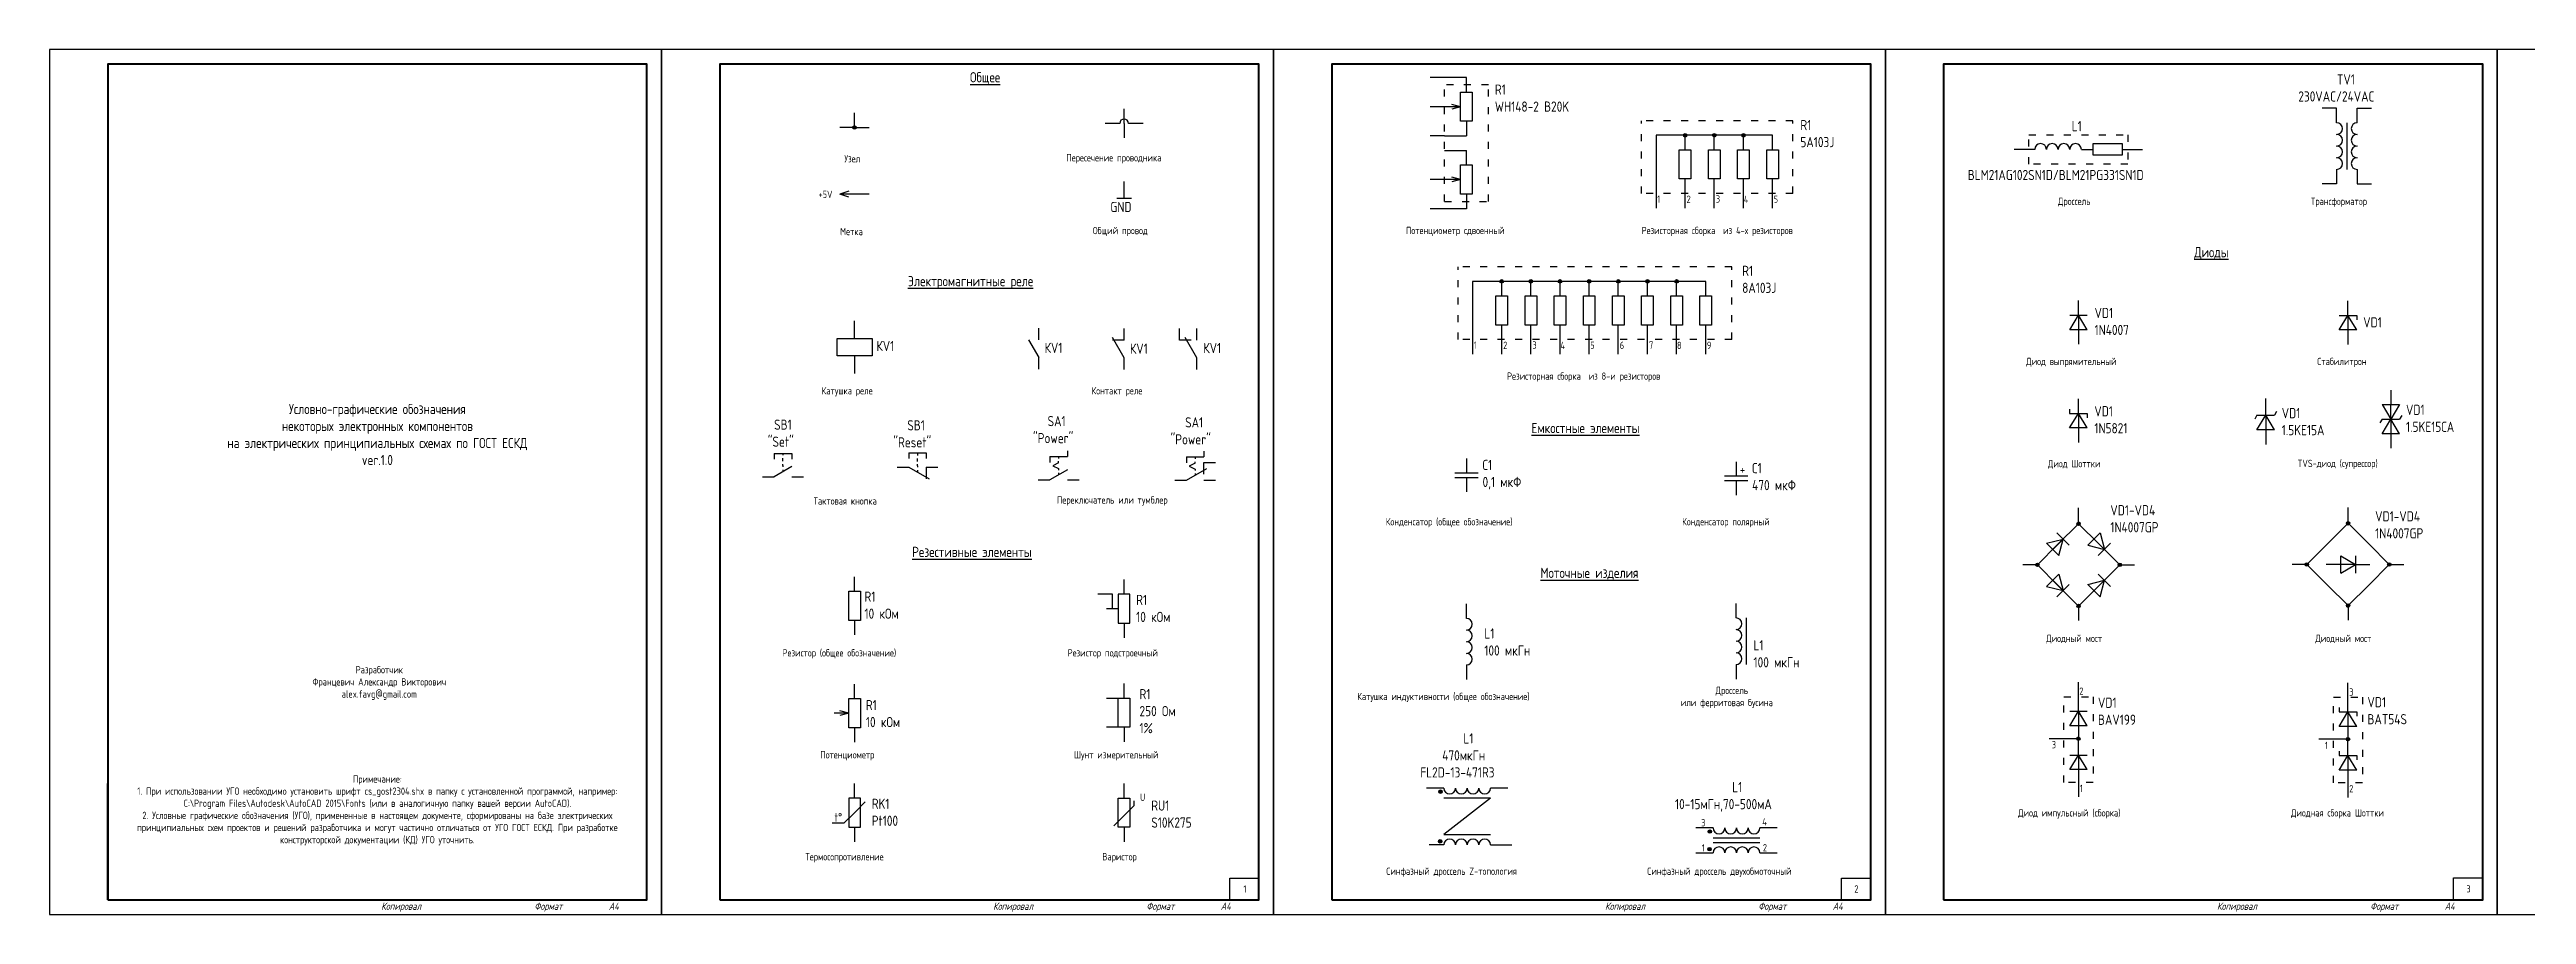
# Model space of a CAD drawing. Header units: millimetres. Extents: x 0 to 3360, y 0 to 297.
# Drawn here: x 0 to 850, y 0 to 297 of the extents above; entities that cross this region are included whole.
import ezdxf
from ezdxf.enums import TextEntityAlignment as Align

# ---------------------------------------------------------------- set-up
doc = ezdxf.new("R2010")
doc.units = ezdxf.units.MM
doc.header["$LTSCALE"] = 0.2
doc.set_wipeout_variables(frame=1)
doc.linetypes.add('ACAD_ISO03W100', pattern=[30, 12, -18])
doc.styles.add("2'5", font='romans.shx', dxfattribs={"width": 0.7, "height": 2.5})
doc.styles.add('GOST 2.304', font='CS_Gost2304.shx')
doc.styles.add('ГОСТ 2.304', font='CS_Gost2304.shx')

msp = doc.modelspace()

# ---------------------------------------------------------------- hatches: boundary and pattern name
h = msp.add_hatch(color=256)
h.dxf.hatch_style = 1
h.paths.add_polyline_path([(276.85, 270.24, 1), (275.65, 270.24, 1)])
h = msp.add_hatch(color=256)
h.dxf.hatch_style = 1
h.paths.add_polyline_path([(561.89, 267.57, 1), (560.69, 267.57, 1)])
h = msp.add_hatch(color=256)
h.dxf.hatch_style = 1
h.paths.add_polyline_path([(571.89, 267.57, 1), (570.69, 267.57, 1)])
h = msp.add_hatch(color=256)
h.dxf.hatch_style = 1
h.paths.add_polyline_path([(581.89, 267.57, 1), (580.69, 267.57, 1)])
h = msp.add_hatch(color=256)
h.dxf.hatch_style = 1
h.paths.add_polyline_path([(498.95, 217.42, 1), (497.75, 217.42, 1)])
h = msp.add_hatch(color=256)
h.dxf.hatch_style = 1
h.paths.add_polyline_path([(508.95, 217.42, 1), (507.75, 217.42, 1)])
h = msp.add_hatch(color=256)
h.dxf.hatch_style = 1
h.paths.add_polyline_path([(518.95, 217.42, 1), (517.75, 217.42, 1)])
h = msp.add_hatch(color=256)
h.dxf.hatch_style = 1
h.paths.add_polyline_path([(528.95, 217.42, 1), (527.75, 217.42, 1)])
h = msp.add_hatch(color=256)
h.dxf.hatch_style = 1
h.paths.add_polyline_path([(538.95, 217.42, 1), (537.75, 217.42, 1)])
h = msp.add_hatch(color=256)
h.dxf.hatch_style = 1
h.paths.add_polyline_path([(548.95, 217.42, 1), (547.75, 217.42, 1)])
h = msp.add_hatch(color=256)
h.dxf.hatch_style = 1
h.paths.add_polyline_path([(558.95, 217.42, 1), (557.75, 217.42, 1)])
h = msp.add_hatch(color=256)
h.dxf.hatch_style = 1
h.paths.add_polyline_path([(696.9, 134.21, 1), (695.7, 134.21, 1)])
h = msp.add_hatch(color=256)
h.dxf.hatch_style = 1
h.paths.add_polyline_path([(789.39, 134.35, 1), (788.19, 134.35, 1)])
h = msp.add_hatch(color=256)
h.dxf.hatch_style = 1
h.paths.add_polyline_path([(682.75, 120.06, 1), (681.55, 120.06, 1)])
h = msp.add_hatch(color=256)
h.dxf.hatch_style = 1
h.paths.add_polyline_path([(711.04, 120.06, 1), (709.84, 120.06, 1)])
h = msp.add_hatch(color=256)
h.dxf.hatch_style = 1
h.paths.add_polyline_path([(775.24, 120.21, 1), (774.04, 120.21, 1)])
h = msp.add_hatch(color=256)
h.dxf.hatch_style = 1
h.paths.add_polyline_path([(803.53, 120.21, 1), (802.33, 120.21, 1)])
h = msp.add_hatch(color=256)
h.dxf.hatch_style = 1
h.paths.add_polyline_path([(696.9, 105.92, 1), (695.7, 105.92, 1)])
h = msp.add_hatch(color=256)
h.dxf.hatch_style = 1
h.paths.add_polyline_path([(789.39, 106.07, 1), (788.19, 106.07, 1)])
h = msp.add_hatch(color=256)
h.dxf.hatch_style = 1
h.paths.add_polyline_path([(696.85, 60.39, 1), (695.65, 60.39, 1)])
h = msp.add_hatch(color=256)
h.dxf.hatch_style = 1
h.paths.add_polyline_path([(789.35, 60.2, 1), (788.15, 60.2, 1)])
h = msp.add_hatch(color=256)
h.dxf.hatch_style = 1
h.paths.add_polyline_path([(477.94, 42.19, 1), (476.74, 42.19, 1)])
h = msp.add_hatch(color=256)
h.dxf.hatch_style = 1
h.paths.add_polyline_path([(477.81, 25.13, 1), (476.61, 25.13, 1)])
h = msp.add_hatch(color=256)
h.dxf.hatch_style = 1
h.paths.add_polyline_path([(570.36, 28.49, 1), (569.16, 28.49, 1)])
h = msp.add_hatch(color=256)
h.dxf.hatch_style = 1
h.paths.add_polyline_path([(570.23, 22.43, 1), (569.03, 22.43, 1)])

# ---------------------------------------------------------------- linework, layer by layer
for p, q in [((22, 292.02), (20, 292.02)), ((478.75, 287.37), (473.75, 287.37)), ((486.25, 287.37), (478.75, 287.37)), ((484.25, 272.37), (484.25, 282.37)), ((484.25, 282.37), (488.25, 282.37)), ((486.25, 282.37), (486.25, 287.37)), ((488.25, 282.37), (488.25, 272.37)), ((276.25, 270.24), (276.25, 275.24)), ((368.75, 271.66), (368.75, 276.66)), ((478.75, 277.37), (473.75, 277.37)), ((484.25, 277.37), (478.75, 277.37)), ((484.25, 277.37), (481.25, 278.17)), ((484.25, 277.37), (481.25, 276.56)), ((488.25, 272.37), (484.25, 272.37)), ((486.25, 272.37), (486.25, 267.37)), ((486.25, 272.37), (486.25, 267.37)), ((784.86, 276.86), (779.86, 276.86)), ((784.86, 271.86), (784.86, 276.86)), ((791.86, 271.86), (791.86, 276.86)), ((791.86, 276.86), (796.86, 276.86)), ((276.25, 270.24), (271.25, 270.24)), ((276.25, 270.24), (281.25, 270.24)), ((367.25, 271.66), (362.25, 271.66)), ((368.75, 271.66), (368.75, 266.66)), ((375.25, 271.66), (370.25, 271.66)), ((478.75, 267.37), (473.75, 267.37)), ((478.75, 267.37), (486.25, 267.37)), ((701.25, 264.71), (711.25, 264.71)), ((701.25, 260.71), (701.25, 264.71)), ((711.25, 264.71), (711.25, 260.71)), ((788.36, 271.86), (788.36, 255.86)), ((478.75, 262.37), (486.25, 262.37)), ((484.25, 247.37), (484.25, 257.37)), ((484.25, 257.37), (488.25, 257.37)), ((486.25, 257.37), (486.25, 262.37)), ((488.25, 257.37), (488.25, 247.37)), ((559.29, 252.57), (559.29, 262.57)), ((559.29, 262.57), (563.29, 262.57)), ((563.29, 262.57), (563.29, 252.57)), ((569.29, 252.57), (569.29, 262.57)), ((569.29, 262.57), (573.29, 262.57)), ((573.29, 262.57), (573.29, 252.57)), ((579.29, 252.57), (579.29, 262.57)), ((579.29, 262.57), (583.29, 262.57)), ((583.29, 262.57), (583.29, 252.57)), ((589.29, 252.57), (589.29, 262.57)), ((589.29, 262.57), (593.29, 262.57)), ((593.29, 262.57), (593.29, 252.57)), ((679.25, 262.71), (674.25, 262.71)), ((681.25, 262.71), (679.25, 262.71)), ((679.25, 262.71), (679.25, 262.71)), ((697.25, 262.71), (701.25, 262.71)), ((711.25, 260.71), (701.25, 260.71)), ((711.25, 262.71), (713.25, 262.71)), ((713.25, 262.71), (718.25, 262.71)), ((784.86, 255.86), (784.86, 250.86)), ((791.86, 255.86), (791.86, 250.86)), ((274.25, 248.37), (271.25, 247.37)), ((281.25, 247.37), (271.25, 247.37)), ((274.25, 246.37), (271.25, 247.37)), ((368.75, 245.93), (368.75, 251.74)), ((478.75, 252.37), (473.75, 252.37)), ((480.25, 252.37), (478.75, 252.37)), ((484.25, 252.37), (480.25, 252.37)), ((484.25, 252.37), (481.25, 253.17)), ((484.25, 252.37), (481.25, 251.56)), ((488.25, 247.37), (484.25, 247.37)), ((486.25, 247.37), (486.25, 242.37)), ((486.25, 247.37), (486.25, 242.37)), ((563.29, 252.57), (559.29, 252.57)), ((573.29, 252.57), (569.29, 252.57)), ((583.29, 252.57), (579.29, 252.57)), ((593.29, 252.57), (589.29, 252.57)), ((784.86, 250.86), (779.86, 250.86)), ((791.86, 250.86), (796.86, 250.86)), ((366.25, 245.93), (371.25, 245.93)), ((478.75, 242.37), (473.75, 242.37)), ((486.25, 242.37), (478.75, 242.37)), ((496.35, 202.42), (496.35, 212.42)), ((496.35, 212.42), (500.35, 212.42)), ((500.35, 212.42), (500.35, 202.42)), ((506.35, 202.42), (506.35, 212.42)), ((506.35, 212.42), (510.35, 212.42)), ((510.35, 212.42), (510.35, 202.42)), ((516.35, 202.42), (516.35, 212.42)), ((516.35, 212.42), (520.35, 212.42)), ((520.35, 212.42), (520.35, 202.42)), ((526.35, 202.42), (526.35, 212.42)), ((526.35, 212.42), (530.35, 212.42)), ((530.35, 212.42), (530.35, 202.42)), ((536.35, 202.42), (536.35, 212.42)), ((536.35, 212.42), (540.35, 212.42)), ((540.35, 212.42), (540.35, 202.42)), ((546.35, 202.42), (546.35, 212.42)), ((546.35, 212.42), (550.35, 212.42)), ((550.35, 212.42), (550.35, 202.42)), ((556.35, 202.42), (556.35, 212.42)), ((556.35, 212.42), (560.35, 212.42)), ((560.35, 212.42), (560.35, 202.42)), ((566.35, 202.42), (566.35, 212.42)), ((566.35, 212.42), (570.35, 212.42)), ((570.35, 212.42), (570.35, 202.42)), ((693.28, 200.82), (696.28, 205.82)), ((693.28, 205.82), (699.28, 205.82)), ((696.25, 205.82), (696.25, 210.82)), ((696.28, 205.82), (696.28, 200.82)), ((699.28, 200.82), (696.28, 205.82)), ((785.75, 200.74), (788.75, 205.74)), ((785.75, 205.74), (791.75, 205.74)), ((788.75, 205.74), (788.75, 210.74)), ((788.75, 205.74), (788.75, 200.74)), ((791.75, 200.74), (788.75, 205.74)), ((791.75, 205.74), (791.75, 204.24)), ((270.25, 191.82), (270.25, 197.82)), ((270.25, 197.82), (282.25, 197.82)), ((276.25, 197.82), (276.25, 203.82)), ((282.25, 197.82), (282.25, 191.82)), ((335.95, 197.29), (339.45, 191.29)), ((339.45, 197.29), (339.45, 201.29)), ((368.75, 191.19), (364.75, 198.19)), ((368.75, 197.19), (364.75, 197.19)), ((368.75, 197.19), (368.75, 201.19)), ((387.75, 197.19), (387.75, 201.19)), ((391.75, 197.19), (387.75, 197.19)), ((393.75, 191.19), (389.75, 198.19)), ((393.75, 197.19), (393.75, 201.19)), ((500.35, 202.42), (496.35, 202.42)), ((510.35, 202.42), (506.35, 202.42)), ((520.35, 202.42), (516.35, 202.42)), ((530.35, 202.42), (526.35, 202.42)), ((540.35, 202.42), (536.35, 202.42)), ((550.35, 202.42), (546.35, 202.42)), ((560.35, 202.42), (556.35, 202.42)), ((570.35, 202.42), (566.35, 202.42)), ((699.28, 200.82), (693.28, 200.82)), ((696.25, 200.82), (696.25, 195.82)), ((791.75, 200.74), (785.75, 200.74)), ((788.75, 200.74), (788.75, 195.74)), ((282.25, 191.82), (270.25, 191.82)), ((276.25, 191.82), (276.25, 185.82)), ((339.45, 187.29), (339.45, 191.29)), ((368.75, 187.19), (368.75, 191.19)), ((393.75, 187.19), (393.75, 191.19)), ((803.46, 180.11), (803.46, 175.11)), ((693.22, 173.57), (693.22, 172.07)), ((693.22, 167.07), (696.22, 172.07)), ((693.22, 172.07), (699.22, 172.07)), ((696.22, 172.07), (696.22, 177.07)), ((696.22, 172.07), (696.22, 167.07)), ((699.22, 167.07), (696.22, 172.07)), ((699.22, 172.07), (699.22, 170.57)), ((757.52, 171.42), (756.77, 170.12)), ((757.52, 166.42), (760.52, 171.42)), ((757.52, 171.42), (763.52, 171.42)), ((760.52, 171.42), (760.52, 177.24)), ((760.52, 171.42), (760.52, 166.42)), ((763.52, 166.42), (760.52, 171.42)), ((764.27, 172.72), (763.52, 171.42)), ((800.46, 170.11), (799.71, 168.81)), ((800.46, 175.11), (806.46, 175.11)), ((800.46, 175.11), (803.46, 170.11)), ((800.46, 165.11), (803.46, 170.11)), ((800.46, 170.11), (806.46, 170.11)), ((803.46, 170.11), (803.46, 175.11)), ((806.46, 175.11), (803.46, 170.11)), ((803.46, 170.11), (803.46, 165.11)), ((806.46, 165.11), (803.46, 170.11)), ((807.21, 171.41), (806.46, 170.11)), ((699.22, 167.07), (693.22, 167.07)), ((696.22, 167.07), (696.22, 162.07)), ((763.52, 166.42), (757.52, 166.42)), ((760.52, 166.42), (760.52, 161.42)), ((806.46, 165.11), (800.46, 165.11)), ((803.46, 165.11), (803.46, 160.11)), ((248.7, 158.32), (254.7, 158.32)), ((248.7, 158.32), (248.7, 156.32)), ((254.7, 153.82), (248.7, 150.32)), ((251.7, 158.32), (251.7, 157.69)), ((251.7, 156.19), (251.7, 156.69)), ((251.7, 155.69), (251.7, 156.19)), ((251.7, 154.19), (251.7, 154.69)), ((251.7, 154.19), (251.7, 153.69)), ((254.7, 158.32), (254.7, 156.32)), ((290.85, 153.59), (294.85, 153.59)), ((294.85, 158.59), (300.85, 158.59)), ((294.85, 158.59), (294.85, 156.59)), ((294.85, 153.59), (301.85, 149.59)), ((297.85, 158.59), (297.85, 157.61)), ((297.85, 156.11), (297.85, 156.61)), ((297.85, 155.61), (297.85, 156.11)), ((297.85, 154.11), (297.85, 154.61)), ((297.85, 154.11), (297.85, 153.61)), ((300.85, 158.59), (300.85, 156.59)), ((300.85, 153.59), (304.85, 153.59)), ((300.85, 153.59), (300.85, 149.59)), ((343.3, 157.25), (349.3, 157.25)), ((343.3, 157.25), (343.3, 155.25)), ((346.3, 155.12), (344.3, 154.12)), ((344.3, 154.12), (346.3, 153.12)), ((346.3, 157.25), (346.3, 156.62)), ((346.3, 155.12), (346.3, 155.62)), ((346.3, 153.12), (346.3, 152.62)), ((349.3, 159.25), (349.3, 157.25)), ((390.14, 157.11), (396.14, 157.11)), ((390.14, 157.11), (390.14, 155.11)), ((390.14, 149.2), (397.14, 153.2)), ((393.14, 154.98), (391.14, 153.98)), ((391.14, 153.98), (393.14, 152.98)), ((393.14, 157.11), (393.14, 156.48)), ((393.14, 154.98), (393.14, 155.48)), ((396.14, 159.11), (396.14, 157.11)), ((396.14, 151.2), (396.14, 155.2)), ((396.14, 155.2), (400.14, 155.2)), ((486.25, 156.59), (486.25, 151.59)), ((578.75, 155.49), (578.75, 150.49)), ((244.7, 150.32), (248.7, 150.32)), ((251.7, 152.69), (251.7, 152.07)), ((254.7, 150.32), (258.7, 150.32)), ((297.85, 152.61), (297.85, 151.87)), ((339.3, 149.25), (343.3, 149.25)), ((349.3, 152.75), (343.3, 149.25)), ((346.3, 151.62), (346.3, 151)), ((349.3, 149.25), (353.3, 149.25)), ((386.14, 149.2), (390.14, 149.2)), ((393.14, 152.98), (393.14, 152.48)), ((393.14, 151.48), (393.14, 150.86)), ((396.14, 149.2), (400.14, 149.2)), ((490.25, 151.59), (482.25, 151.59)), ((482.25, 150.09), (490.25, 150.09)), ((486.25, 150.09), (486.25, 145.09)), ((582.75, 150.49), (574.75, 150.49)), ((574.75, 148.99), (582.75, 148.99)), ((578.75, 148.99), (578.75, 143.99)), ((696.3, 134.21), (696.3, 139.64)), ((788.79, 134.35), (788.79, 139.79)), ((685.34, 127.49), (690.99, 128.9)), ((690.99, 128.9), (687.46, 125.37)), ((688.87, 131.02), (693.11, 126.78)), ((696.3, 134.21), (689.23, 127.13)), ((689.58, 123.25), (690.99, 128.9)), ((703.37, 127.13), (696.3, 134.21)), ((699.48, 126.78), (703.72, 131.02)), ((705.14, 125.37), (701.6, 128.9)), ((701.6, 128.9), (701.6, 128.9)), ((703.72, 131.02), (705.14, 125.37)), ((788.79, 134.35), (781.71, 127.28)), ((795.86, 127.28), (788.79, 134.35)), ((682.15, 120.06), (677.15, 120.06)), ((689.23, 127.13), (682.15, 120.06)), ((682.15, 120.06), (689.23, 112.99)), ((689.58, 123.25), (685.34, 127.49)), ((687.46, 125.37), (687.46, 125.37)), ((699.48, 126.78), (705.14, 125.37)), ((707.26, 127.49), (703.01, 123.25)), ((710.44, 120.06), (703.37, 127.13)), ((703.37, 112.99), (710.44, 120.06)), ((710.44, 120.06), (715.44, 120.06)), ((774.64, 120.21), (769.64, 120.21)), ((781.71, 127.28), (774.64, 120.21)), ((774.64, 120.21), (781.71, 113.14)), ((786.29, 120.24), (781.29, 120.24)), ((786.29, 117.21), (786.29, 123.21)), ((786.29, 123.21), (791.29, 120.21)), ((791.29, 120.21), (786.29, 120.21)), ((786.29, 117.21), (791.29, 120.21)), ((791.29, 123.21), (791.29, 117.21)), ((791.29, 120.24), (796.29, 120.24)), ((802.93, 120.21), (795.86, 127.28)), ((795.86, 113.14), (802.93, 120.21)), ((802.93, 120.21), (807.93, 120.21)), ((274.25, 101), (274.25, 111)), ((274.25, 111), (278.25, 111)), ((276.25, 111), (276.25, 116)), ((278.25, 111), (278.25, 101)), ((368.75, 110), (368.75, 115)), ((685.34, 112.64), (689.58, 116.88)), ((685.34, 112.64), (690.99, 111.22)), ((690.99, 111.22), (687.46, 114.76)), ((687.46, 114.76), (687.46, 114.76)), ((693.11, 113.35), (688.87, 109.1)), ((689.23, 112.99), (696.3, 105.92)), ((689.58, 116.88), (690.99, 111.22)), ((696.3, 105.92), (703.37, 112.99)), ((699.48, 113.35), (705.14, 114.76)), ((703.72, 109.1), (699.48, 113.35)), ((705.14, 114.76), (701.6, 111.22)), ((701.6, 111.22), (701.6, 111.22)), ((703.01, 116.88), (707.26, 112.64)), ((703.72, 109.1), (705.14, 114.76)), ((781.71, 113.14), (788.79, 106.07)), ((788.79, 106.07), (795.86, 113.14)), ((364.75, 110), (359.75, 110)), ((366.75, 110), (366.75, 100)), ((370.75, 110), (366.75, 110)), ((370.75, 100), (370.75, 110)), ((486.25, 101.69), (486.25, 106.69)), ((578.75, 101.86), (578.75, 106.86)), ((696.3, 105.92), (696.3, 100.92)), ((788.79, 106.07), (788.79, 101.07)), ((278.25, 101), (274.25, 101)), ((276.25, 101), (276.25, 96)), ((366.75, 100), (370.75, 100)), ((368.75, 100), (368.75, 95)), ((582.25, 101.86), (582.25, 85.86)), ((486.25, 85.69), (486.25, 80.69)), ((578.75, 85.86), (578.75, 80.86)), ((276.25, 74.16), (276.25, 79.16)), ((368.75, 74.3), (368.75, 79.3)), ((696.25, 74.78), (696.25, 79.78)), ((788.75, 74.59), (788.75, 79.59)), ((274.25, 69.16), (269.25, 69.16)), ((274.25, 69.16), (271.25, 69.96)), ((274.25, 69.16), (271.25, 68.35)), ((274.25, 64.16), (274.25, 74.16)), ((274.25, 74.16), (278.25, 74.16)), ((278.25, 74.16), (278.25, 64.16)), ((362.75, 74.3), (366.75, 74.3)), ((366.75, 64.3), (366.75, 74.3)), ((366.75, 74.3), (370.75, 74.3)), ((370.75, 74.3), (370.75, 64.3)), ((693.25, 69.78), (699.25, 69.78)), ((693.25, 64.78), (696.25, 69.78)), ((696.25, 69.78), (696.25, 74.78)), ((696.25, 69.78), (696.25, 64.78)), ((699.25, 64.78), (696.25, 69.78)), ((785.75, 71.09), (785.75, 69.59)), ((785.75, 69.59), (791.75, 69.59)), ((785.75, 64.59), (788.75, 69.59)), ((788.75, 69.59), (788.75, 74.59)), ((788.75, 69.59), (788.75, 64.59)), ((791.75, 64.59), (788.75, 69.59)), ((791.75, 69.59), (791.75, 68.09)), ((278.25, 64.16), (274.25, 64.16)), ((276.25, 64.16), (276.25, 59.16)), ((366.75, 64.3), (362.75, 64.3)), ((370.75, 64.3), (366.75, 64.3)), ((368.75, 64.3), (368.75, 59.3)), ((691.25, 60.39), (686.25, 60.39)), ((696.25, 60.39), (691.25, 60.39)), ((699.25, 64.78), (693.25, 64.78)), ((696.25, 64.78), (696.25, 59.78)), ((696.25, 54.78), (696.25, 59.78)), ((783.75, 60.2), (778.75, 60.2)), ((788.75, 60.2), (783.75, 60.2)), ((791.75, 64.59), (785.75, 64.59)), ((788.75, 64.59), (788.75, 59.59)), ((788.75, 54.59), (788.75, 59.59)), ((693.25, 54.78), (699.25, 54.78)), ((693.25, 49.78), (696.25, 54.78)), ((696.25, 54.78), (696.25, 49.78)), ((699.25, 49.78), (696.25, 54.78)), ((696.25, 54.78), (696.25, 45.39)), ((785.75, 56.09), (785.75, 54.59)), ((785.75, 54.59), (791.75, 54.59)), ((785.75, 49.59), (788.75, 54.59)), ((788.75, 54.59), (788.75, 49.59)), ((791.75, 49.59), (788.75, 54.59)), ((788.75, 54.59), (788.75, 45.2)), ((791.75, 54.59), (791.75, 53.09)), ((368.75, 39.99), (368.75, 44.99)), ((478.49, 43.43), (472.49, 43.43)), ((500.49, 43.43), (494.49, 43.43)), ((699.25, 49.78), (693.25, 49.78)), ((696.25, 45.39), (696.25, 40.39)), ((791.75, 49.59), (785.75, 49.59)), ((788.75, 45.2), (788.75, 40.2)), ((365.25, 30.49), (372.25, 37.49)), ((366.75, 29.99), (366.75, 39.99)), ((366.75, 39.99), (370.75, 39.99)), ((370.75, 39.99), (370.75, 29.99)), ((372.25, 37.49), (372.25, 38.99)), ((494.49, 39.93), (478.49, 39.93)), ((494.49, 39.93), (478.49, 27.43)), ((272.6, 31.36), (268.6, 31.36)), ((370.75, 29.99), (366.75, 29.99)), ((368.75, 29.99), (368.75, 24.99)), ((478.49, 27.43), (494.49, 27.43)), ((570.91, 29.73), (564.91, 29.73)), ((586.91, 26.23), (570.91, 26.23)), ((592.91, 29.73), (586.91, 29.73)), ((478.49, 23.93), (473.49, 23.93)), ((494.49, 23.93), (501.83, 23.93)), ((564.91, 21.23), (570.91, 21.23)), ((570.91, 24.73), (586.91, 24.73)), ((586.91, 21.23), (592.91, 21.23))]:
    msp.add_line(p, q)
at = {"linetype": 'Continuous', "lineweight": 60}
for p, q in [((20, 292.02), (20, 172.02)), ((230, 292.02), (230, 172.02)), ((440, 292.02), (440, 172.02)), ((650, 292.02), (650, 172.02)), ((20, 150.02), (20, 5.02)), ((20, 5.02), (20, 45.02))]:
    msp.add_line(p, q, dxfattribs=at)
at = {"linetype": 'ACAD_ISO03W100'}
for p, q in [((478.75, 244.87), (478.75, 284.87)), ((493.75, 284.87), (478.75, 284.87)), ((493.75, 244.87), (493.75, 284.87)), ((598.29, 272.57), (546.29, 272.57)), ((546.29, 247.57), (546.29, 272.57)), ((598.29, 247.57), (598.29, 272.57)), ((598.29, 247.57), (546.29, 247.57)), ((478.75, 244.87), (493.75, 244.87)), ((577.35, 222.42), (483.35, 222.42)), ((483.35, 197.42), (483.35, 222.42)), ((577.35, 197.42), (577.35, 222.42)), ((577.35, 197.42), (483.35, 197.42))]:
    msp.add_line(p, q, dxfattribs=at)
at = {"ltscale": 100}
for p, q in [((561.29, 267.57), (551.29, 267.57)), ((551.29, 267.57), (551.29, 242.57)), ((561.29, 262.57), (561.29, 267.57)), ((591.29, 267.57), (561.29, 267.57)), ((571.29, 262.57), (571.29, 267.57)), ((581.29, 262.57), (581.29, 267.57)), ((591.29, 262.57), (591.29, 267.57)), ((561.29, 242.57), (561.29, 252.57)), ((571.29, 242.57), (571.29, 252.57)), ((581.29, 242.57), (581.29, 252.57)), ((591.29, 242.57), (591.29, 252.57)), ((498.35, 217.42), (488.35, 217.42)), ((488.35, 217.42), (488.35, 192.42)), ((498.35, 212.42), (498.35, 217.42)), ((528.35, 217.42), (498.35, 217.42)), ((508.35, 212.42), (508.35, 217.42)), ((518.35, 212.42), (518.35, 217.42)), ((528.35, 212.42), (528.35, 217.42)), ((538.35, 217.42), (528.35, 217.42)), ((538.35, 212.42), (538.35, 217.42)), ((568.35, 217.42), (538.35, 217.42)), ((548.35, 212.42), (548.35, 217.42)), ((558.35, 212.42), (558.35, 217.42)), ((568.35, 212.42), (568.35, 217.42)), ((498.35, 192.42), (498.35, 202.42)), ((508.35, 192.42), (508.35, 202.42)), ((518.35, 192.42), (518.35, 202.42)), ((528.35, 192.42), (528.35, 202.42)), ((538.35, 192.42), (538.35, 202.42)), ((548.35, 192.42), (548.35, 202.42)), ((558.35, 192.42), (558.35, 202.42)), ((568.35, 192.42), (568.35, 202.42)), ((366.75, 105), (362.75, 105)), ((364.75, 105), (364.75, 110))]:
    msp.add_line(p, q, dxfattribs=at)
at = {"linetype": 'Continuous', "lineweight": 25}
for points in [[(0, 0.02), (210, 0.02), (210, 297.02), (0, 297.02), (0, 0.02)], [(420, 0.02), (630, 0.02), (630, 297.02), (420, 297.02), (420, 0.02)], [(630, 0.02), (840, 0.02), (840, 297.02), (630, 297.02), (630, 0.02)], [(840, 0.02), (1050, 0.02), (1050, 297.02), (840, 297.02), (840, 0.02)]]:
    msp.add_lwpolyline(points, dxfattribs=at)
at = {"linetype": 'Continuous', "lineweight": 60}
for points in [[(20, 5.02), (205, 5.02), (205, 292.02), (20, 292.02), (20, 5.02)], [(440, 5.02), (625, 5.02), (625, 292.02), (440, 292.02), (440, 5.02)], [(650, 5.02), (835, 5.02), (835, 292.02), (650, 292.02), (650, 5.02)]]:
    msp.add_lwpolyline(points, dxfattribs=at)
at = {"linetype": 'ACAD_ISO03W100'}
for points in [[(713.25, 257.71), (679.25, 257.71), (679.25, 267.71), (713.25, 267.71)], [(701.25, 45.39), (691.25, 45.39), (691.25, 74.78), (701.25, 74.78)], [(793.75, 45.2), (783.75, 45.2), (783.75, 74.59), (793.75, 74.59)]]:
    msp.add_lwpolyline(points, close=True, dxfattribs=at)
at = {"linetype": 'Continuous', "lineweight": 50, "ltscale": 0.5, "flags": 128}
for points in [[(20, 20.02), (20, 5.02)], [(205, 5.02), (205, 20.02)], [(20, 5.02), (205, 5.02)], [(230, 5.02), (415, 5.02)], [(440, 5.02), (625, 5.02)], [(650, 5.02), (835, 5.02)]]:
    msp.add_lwpolyline(points, dxfattribs=at)
for points in [[(405, 12.52), (415, 12.52), (415, 5.02), (405, 5.02)], [(615, 12.54), (625, 12.54), (625, 5.04), (615, 5.04)], [(825, 12.57), (835, 12.57), (835, 5.07), (825, 5.07)]]:
    msp.add_lwpolyline(points, close=True)
for centre in [(276.25, 270.24), (561.29, 267.57), (571.29, 267.57), (581.29, 267.57), (498.35, 217.42), (508.35, 217.42), (518.35, 217.42), (528.35, 217.42), (538.35, 217.42), (548.35, 217.42), (558.35, 217.42), (696.3, 134.21), (788.79, 134.35), (682.15, 120.06), (710.44, 120.06), (774.64, 120.21), (802.93, 120.21), (696.3, 105.92), (788.79, 106.07), (696.25, 60.39), (788.75, 60.2), (477.34, 42.19), (477.21, 25.13), (569.76, 28.49), (569.63, 22.43)]:
    msp.add_circle(centre, 0.6)
at = {"ltscale": 100}
msp.add_arc((368.75, 271.66), 1.5, 360, 180, dxfattribs=at)
for centre, start, end in [((683.25, 262.71), 0, 180), ((687.25, 262.71), 0, 180), ((691.25, 262.71), 0, 180), ((695.25, 262.71), 0, 180), ((784.86, 269.86), 270, 90), ((784.86, 265.86), 270, 90), ((784.86, 261.86), 270, 90), ((791.86, 269.86), 90, 270), ((791.86, 265.86), 90, 270), ((791.86, 261.86), 90, 270), ((784.86, 257.86), 270, 90), ((791.86, 257.86), 90, 270), ((486.25, 99.69), 270, 90), ((486.25, 95.69), 270, 90), ((486.25, 91.69), 270, 90), ((578.75, 99.86), 270, 90), ((578.75, 95.86), 270, 90), ((578.75, 91.86), 270, 90), ((486.25, 87.69), 270, 90), ((578.75, 87.86), 270, 90), ((480.49, 43.43), 180, 0), ((484.49, 43.43), 180, 0), ((488.49, 43.43), 180, 0), ((492.49, 43.43), 180, 0), ((480.49, 23.93), 0, 180), ((484.49, 23.93), 0, 180), ((488.49, 23.93), 0, 180), ((492.49, 23.93), 0, 180), ((572.91, 29.73), 180, 0), ((576.91, 29.73), 180, 0), ((580.91, 29.73), 180, 0), ((584.91, 29.73), 180, 0), ((572.91, 21.23), 0, 180), ((576.91, 21.23), 0, 180), ((580.91, 21.23), 0, 180), ((584.91, 21.23), 0, 180)]:
    msp.add_arc(centre, 2, start, end)

# ---------------------------------------------------------------- texts
at = {"style": 'ГОСТ 2.304'}
for s, height, p in [('+5V', 2.5, (263.88, 246.04)), ('1', 2.5, (551.65, 244.4)), ('2', 2.5, (561.78, 244.37)), ('3', 2.5, (571.82, 244.46)), ('4', 2.5, (581.41, 244.33)), ('5', 2.5, (591.66, 244.38)), ('GND', 3.5, (364.05, 241.2)), ('1', 2.5, (488.71, 194.24)), ('2', 2.5, (498.84, 194.21)), ('3', 2.5, (508.88, 194.3)), ('4', 2.5, (518.48, 194.17)), ('5', 2.5, (528.73, 194.23)), ('6', 2.5, (538.84, 194.21)), ('7', 2.5, (548.88, 194.3)), ('8', 2.5, (558.48, 194.17)), ('9', 2.5, (568.73, 194.23)), ('2', 2.5, (696.55, 75.46)), ('3', 2.5, (789.21, 75.16)), ('3', 2.5, (687.1, 57.08)), ('1', 2.5, (780.85, 56.81)), ('1', 2.5, (696.71, 42.07)), ('2', 2.5, (789.17, 41.97)), ('3', 2.5, (566.76, 30.29)), ('4', 2.5, (587.76, 30.58)), ('1', 2.5, (567.02, 21.68)), ('2', 2.5, (587.95, 21.68))]:
    msp.add_text(s, height=height, dxfattribs=at).set_placement(p)
at = {"linetype": 'Continuous', "style": 'GOST 2.304'}
msp.add_text('t°', height=3, dxfattribs=at).set_placement((270.67, 33.4), align=Align.MIDDLE_CENTER)
at = {"style": "2'5", "width": 0.7}
msp.add_text('U', height=2.5, dxfattribs=at).set_placement((374.25, 38.99))
at = {"style": 'ГОСТ 2.304'}
for s, insert, char_height, width, attachment_point in [('\\pi85.894;{\\H0.14x;\\LОбщее}', (230, 287.02), 25, 185, 4), ('\\pi42.748;Узел', (230, 259.52), 2.5, 92.5, 4), ('\\pi26.437;Пересечение проводника', (322.5, 259.52), 2.5, 92.5, 4), ('\\pi39.219;Дроссель', (650, 244.57), 2.5, 92.5, 4), ('\\pi33.555;Трансформатор', (742.5, 244.57), 2.5, 92.5, 4), ('\\pi41.313;Метка', (230, 234.52), 2.5, 92.5, 4), ('\\pi35.524;Общий провод', (322.5, 234.52), 2.5, 92.5, 4), ('\\pi25.5;Потенциометр сдвоенный', (440, 234.54), 2.5, 92.5, 4), ('\\pi13.836;Резисторная сборка  из 4-х резисторов', (532.5, 234.54), 2.5, 92.5, 4), ('\\pi85.981;{\\H0.14x;\\LДиоды}', (650, 227.07), 25, 185, 4), ('\\pi64.587;{\\H0.14x;\\LЭлектромагнитные реле}', (230, 217.02), 25, 185, 4), ('\\pi28.064;Диод выпрямительный', (650.25, 189.57), 2.5, 92.2521, 4), ('\\pi35.717;Стабилитрон', (742.5, 189.57), 2.5, 92.5, 4), ('\\pi34.969;Катушка реле', (230, 179.52), 2.5, 92.5, 4), ('\\pi35.094;Контакт реле', (322.5, 179.52), 2.5, 92.5, 4), ('\\pi60.18;Резисторная сборка  из 8-и резисторов', (440, 184.54), 2.5, 185, 4), ('{\\H0.14x;\\P\\P\\P\\P\\P\\P\\P\\P\\P\\P\\P\\P\\P\\P\\P\\P\\P\\P\\P\\PУсловно-графические обозначения\\Pнекоторых электронных компонентов\\Pна электрических принципиальных схемах по ГОСТ ЕСКД\\Pver.1.0\\P\\P\\P\\P^I\\P\\P\\P\\P\\P\\P\\P\\H0.71429x;^I\\P\\P^IРазработчик\\P^IФранцевич Александр Викторович\\P^Ialex.favg@gmail.com\\P\\P\\P\\P\\P\\P\\PПримечание: \\P1. При использовании УГО необходимо установить шрифт cs_gost2304.shx в папку с установленной программой, например: \\H0.99999x;C:\\\\Program Files\\\\Autodesk\\\\AutoCAD 2015\\\\Fonts (или в аналогичную папку вашей версии AutoCAD).^J2. Условные графические обозначения (УГО), примененные в настоящем документе, сформированы на базе электрических принципиальных схем проектов и решений разработчика и могут частично отличаться от УГО ГОСТ ЕСКД. При разработке конструкторской документации (КД) УГО уточнить.}', (112.5, 292.02), 25, 169.2927, 2), ('\\pi68.525;{\\H0.14x;\\LЕмкостные элементы}', (440, 167.04), 25, 185, 4), ('+', (580.05, 154.63), 3.5, 2.6515, 1), ('\\pi35.532;Диод Шоттки', (650.25, 154.57), 2.5, 92.2521, 4), ('\\pi28.967;TVS-диод (супрессор)', (742.5, 154.57), 2.5, 92.5, 4), ('\\pi32.219;Тактовая кнопка', (230, 142.02), 2.5, 92.5, 4), ('\\pi23.211;Переключатель или тумблер', (322.5, 142.02), 2.5, 92.5, 4), ('\\pi18.561;Конденсатор (общее обозначение)', (440, 134.54), 2.5, 92.5, 4), ('\\pi27.75;Конденсатор полярный', (532.5, 134.54), 2.5, 92.5, 4), ('\\pi66.031;{\\H0.14x;\\LРезестивные элементы}', (230, 124.52), 25, 185, 4), ('\\pi71.631;{\\H0.14x;\\LМоточные изделия}', (440, 117.04), 25, 185, 4), ('\\pi34.931;Диодный мост', (650.25, 94.57), 2.5, 92.2521, 4), ('\\pi35.055;Диодный мост', (742.5, 94.57), 2.5, 92.5, 4), ('\\pi21.53;Резистор (общее обозначение)', (230, 89.52), 2.5, 92.5, 4), ('\\pi26.875;Резистор подстроечный', (322.5, 89.52), 2.5, 92.5, 4), ('\\pi39.219;Дроссель\\P\\pi27.292;или ферритовая бусина', (532.5, 74.54), 2.5, 92.5, 4), ('\\pi8.7485;Катушка индуктивности (общее обозначение)', (440, 74.54), 2.5, 92.5, 4), ('\\pi34.492;Потенциометр', (230, 54.52), 2.5, 92.5, 4), ('\\pi29.062;Шунт измерительный', (322.5, 54.52), 2.5, 92.5, 4), ('\\pi25.312;Диод импульсный (сборка)', (650.25, 34.57), 2.5, 92.2521, 4), ('\\pi26.687;Диодная сборка Шоттки', (742.5, 34.57), 2.5, 92.5, 4), ('\\pi29.406;Термосопротивление', (230, 19.52), 2.5, 92.5, 4), ('\\pi38.774;Варистор', (322.5, 19.52), 2.5, 92.5, 4), ('\\pi4.6875;1', (405, 8.77), 2.5, 10, 4), ('\\pi18.748;Синфазный дроссель Z-топология', (440, 14.54), 2.5, 92.5, 4), ('\\pi15.779;Синфазный дроссель двухобмоточный', (532.5, 14.54), 2.5, 92.5, 4), ('\\pi4.3497;2', (615, 8.79), 2.5, 10, 4), ('\\pi4.3857;3', (825, 8.82), 2.5, 10, 4), ('{\\Q15;Копировал}', (113.79, 2.52), 2.5, 41.2143, 4), ('{\\Q15;Формат            А4}', (166.39, 2.52), 2.5, 38.6068, 4), ('{\\Q15;Копировал}', (323.79, 2.52), 2.5, 41.2143, 4), ('{\\Q15;Формат            А4}', (376.39, 2.52), 2.5, 38.6068, 4), ('{\\Q15;Копировал}', (533.79, 2.52), 2.5, 41.2143, 4), ('{\\Q15;Формат            А4}', (586.39, 2.52), 2.5, 38.6068, 4), ('{\\Q15;Копировал}', (743.79, 2.52), 2.5, 41.2143, 4), ('{\\Q15;Формат            А4}', (796.39, 2.52), 2.5, 38.6068, 4)]:
    msp.add_mtext(s, dxfattribs=dict(at, insert=insert, char_height=char_height, width=width, attachment_point=attachment_point))
at = {"char_height": 3.5, "attachment_point": 1, "style": 'ГОСТ 2.304'}
for s, width, insert in [('R1\\PWH148-2 B20K', 32.6875, (495.99, 285.01)), ('\\pi4.9865;TV1\\P\\pi-8.2698;230VAC/24VAC', 17.3229, (779.98, 288.49)), ('R1\\P5A103J', 18.2469, (600.83, 272.82)), ('L1', 6.0162, (693.95, 272.47)), ('BLM21AG102SN1D/BLM21PG331SN1D', 17.6917, (658.27, 255.69)), ('R1\\P8A103J', 17.3229, (580.86, 222.77)), ('VD1\\P1N4007', 20.5111, (701.78, 208.32)), ('VD1', 20.5111, (793.98, 205.1)), ('\\pi-0.57942;КV1', 6.0162, (284.35, 196.97)), ('\\pi-0.57942;КV1', 6.0162, (342.06, 196.34)), ('\\pi-0.57942;КV1', 6.0162, (371.36, 196.06)), ('\\pi-0.57942;КV1', 6.0162, (396.53, 196.26)), ('\\pi-0.71756;SA1\\P\\pi-5.7419;"Power"', 6.0162, (343.23, 171.18)), ('\\pi-0.71756;SA1\\P\\pi-5.7419;"Power"', 6.0162, (390.43, 170.74)), ('VD1\\P1N5821', 20.5111, (701.72, 174.57)), ('VD1\\P1.5KE15A', 20.5111, (766.02, 173.92)), ('VD1\\P1.5KE15СA', 20.5111, (808.66, 175.05)), ('\\pi-0.45506;SB1\\P\\pi-2.6357;"Set"', 6.0162, (249.11, 169.96)), ('\\pi-0.45506;SB1\\P\\pi-5.2607;"Reset"', 6.0162, (294.81, 169.74)), ('С1\\P0,1 мкФ', 20.5111, (491.76, 156.13)), ('С1\\P470 мкФ', 20.5111, (584.26, 155.03)), ('VD1-VD4\\P1N4007GP', 20.5111, (707.21, 140.58)), ('VD1-VD4\\P1N4007GP', 20.5111, (798.08, 138.48)), ('R1\\P10 кОм', 20.5111, (279.65, 110.9)), ('R1\\P10 кОм', 17.6917, (372.88, 109.79)), ('L1\\P100 мкГн', 31.3643, (492.37, 98.25)), ('L1\\P100 мкГн', 31.3643, (584.74, 94.21)), ('R1\\P250 Ом\\P1%', 17.6917, (374.04, 77.43)), ('R1\\P10 кОм', 17.6917, (280.14, 73.67)), ('VD1\\PBAV199', 20.5111, (702.95, 74.47)), ('VD1\\PBAT54S', 20.5111, (795.43, 74.66)), ('\\pi13.932;L1\\P\\pi6.6697;470мкГн\\P\\pi-0.84032;FL2D-13-471R3', 31.3643, (471.25, 62.23)), ('\\pi13.932;L1\\P\\pi-5.7116;10-15мГн,70-500мA', 31.3643, (563.51, 45.5)), ('RU1\\PS10K275', 17.6917, (378.08, 39.17))]:
    msp.add_mtext_dynamic_manual_height_columns(s, width=width, gutter_width=25, heights=[0], dxfattribs=dict(at, insert=insert))

# ---------------------------------------------------------------- next in the draw order: wipeouts: each hides what was drawn before it
msp.add_wipeout([(274.25, 30.01), (278.25, 30.01), (278.25, 40.01), (274.25, 40.01)])

# ---------------------------------------------------------------- next in the draw order: linework, layer by layer
for p, q in [((276.25, 40.01), (276.25, 45.01)), ((279.9, 38.66), (272.6, 31.36)), ((278.25, 40.01), (274.25, 40.01)), ((274.25, 40.01), (274.25, 30.01)), ((278.25, 30.01), (278.25, 40.01)), ((274.25, 30.01), (278.25, 30.01)), ((276.25, 30.01), (276.25, 25.01))]:
    msp.add_line(p, q)
at = {"linetype": 'Continuous', "lineweight": 25}
msp.add_lwpolyline([(210, 0.02), (420, 0.02), (420, 297.02), (210, 297.02), (210, 0.02)], dxfattribs=at)
at = {"linetype": 'Continuous', "lineweight": 60}
msp.add_lwpolyline([(230, 5.02), (415, 5.02), (415, 292.02), (230, 292.02), (230, 5.02)], dxfattribs=at)

# ---------------------------------------------------------------- next in the draw order: texts
at = {"insert": (282.16, 39.78), "char_height": 3.5, "attachment_point": 1, "style": 'ГОСТ 2.304'}
msp.add_mtext_dynamic_manual_height_columns('RK1\\PPt100', width=17.6917, gutter_width=25, heights=[0], dxfattribs=at)

doc.saveas('drawing.dxf')
